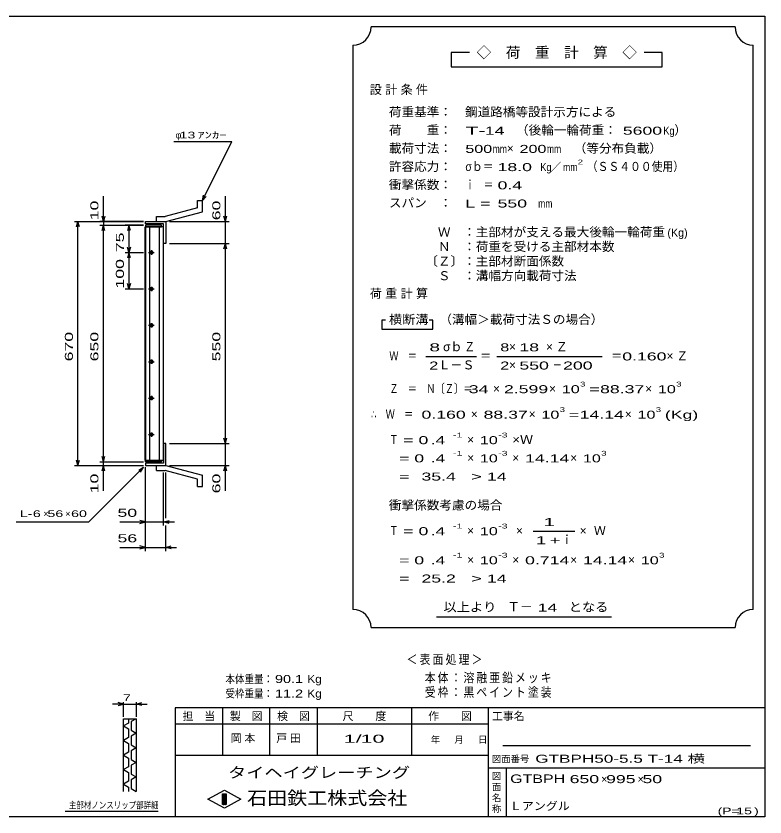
# Model space of a CAD drawing. Units: millimetres, scale not verified. Extents: x -1820 to 1731, y -1282 to 1054.
# Drawn here: x -326 to 1731, y -1146 to 1054 of the extents above; entities that cross this region are included whole.
import ezdxf
from ezdxf.enums import TextEntityAlignment as Align

# ---------------------------------------------------------------- set-up
doc = ezdxf.new("R2010")
doc.units = ezdxf.units.MM
doc.header["$LTSCALE"] = 10
for name, color, linetype, lineweight in [('0_2', 150, 'Continuous', 25), ('16', 3, 'Continuous', 25), ('19', 6, 'Continuous', 25), ('22', 2, 'Continuous', 25), ('32', 4, 'Continuous', 25)]:
    doc.layers.add(name, color=color, linetype=linetype, lineweight=lineweight)
doc.styles.add('ベクトル', font='')
doc.styles.get('ベクトル').set_extended_font_data('ベクトル')

msp = doc.modelspace()

# ---------------------------------------------------------------- linework, layer by layer
at = {"layer": '0_2'}
for p, q in [((-1729, 1053.5), (1731, 1053.5)), ((1731, 1053.5), (1731, -1146.5)), ((1731, -846.5), (111, -846.5)), ((111, -846.5), (111, -1146.5)), ((241, -846.5), (241, -976.5)), ((371, -976.5), (371, -846.5)), ((501, -846.5), (501, -976.5)), ((761, -976.5), (761, -846.5)), ((971, -846.5), (971, -1146.5)), ((971, -891.5), (111, -891.5)), ((1691, -951.5), (1011, -951.5)), ((111, -976.5), (971, -976.5)), ((971, -1011.5), (1731, -1011.5)), ((1021, -1146.5), (1021, -1011.5)), ((201, -1097.5), (246, -1072.5)), ((246, -1072.5), (291, -1097.5)), ((246, -1122.5), (201, -1097.5)), ((241, -1082.5), (251, -1082.5)), ((241, -1112.5), (241, -1082.5)), ((241, -1082.5), (243, -1082.5)), ((243, -1082.5), (243, -1112.5)), ((245, -1112.5), (245, -1082.5)), ((245, -1082.5), (247, -1082.5)), ((291, -1097.5), (246, -1122.5)), ((247, -1082.5), (247, -1112.5)), ((249, -1112.5), (249, -1082.5)), ((249, -1082.5), (251, -1082.5)), ((251, -1082.5), (251, -1112.5)), ((251, -1082.5), (251, -1112.5)), ((251, -1112.5), (241, -1112.5)), ((243, -1112.5), (245, -1112.5)), ((247, -1112.5), (249, -1112.5)), ((1731, -1146.5), (-1729, -1146.5))]:
    msp.add_line(p, q, dxfattribs=at)
at = {"layer": '16'}
for p, q in [((28.3, -166.5), (28.3, 474.5)), ((28.3, 474.5), (29, 474.5)), ((73, 479), (29, 479)), ((29, 479), (29, 474.5)), ((29, 474.5), (73, 474.5)), ((29, 474.5), (29, -166.5)), ((79, 474.5), (29, 474.5)), ((40.5, 474.5), (40.5, -166.5)), ((67.5, -166.5), (67.5, 474.5)), ((73, 474.5), (73, 479)), ((79, -166.5), (79, 474.5)), ((37.5, 404), (53.5, 404)), ((47.5, 407), (43.5, 407)), ((43.5, 401), (47.5, 401)), ((45.5, 410), (45.5, 398)), ((45.5, 310), (45.5, 298)), ((37.5, 304), (53.5, 304)), ((47.5, 307), (43.5, 307)), ((43.5, 301), (47.5, 301)), ((37.5, 204), (53.5, 204)), ((47.5, 207), (43.5, 207)), ((43.5, 201), (47.5, 201)), ((45.5, 210), (45.5, 198)), ((45.5, 110), (45.5, 98)), ((37.5, 104), (53.5, 104)), ((47.5, 107), (43.5, 107)), ((43.5, 101), (47.5, 101)), ((37.5, 4), (53.5, 4)), ((47.5, 7), (43.5, 7)), ((43.5, 1), (47.5, 1)), ((45.5, 10), (45.5, -2)), ((37.5, -96), (53.5, -96)), ((47.5, -93), (43.5, -93)), ((43.5, -99), (47.5, -99)), ((45.5, -90), (45.5, -102)), ((29, -166.5), (28.3, -166.5)), ((29, -166.5), (73, -166.5)), ((29, -171), (29, -166.5)), ((29, -166.5), (79, -166.5)), ((73, -171), (29, -171)), ((73, -166.5), (73, -171))]:
    msp.add_line(p, q, dxfattribs=at)
for centre, radius, start, end in [((43.5, 404), 3, 90, 270), ((45.5, 404), 4, 46.6, 133.4), ((45.5, 404), 4, 226.6, 313.4), ((47.5, 404), 3, 270, 90), ((45.5, 304), 4, 46.6, 133.4), ((43.5, 304), 3, 90, 270), ((45.5, 304), 4, 226.6, 313.4), ((47.5, 304), 3, 270, 90), ((43.5, 204), 3, 90, 270), ((45.5, 204), 4, 46.6, 133.4), ((45.5, 204), 4, 226.6, 313.4), ((47.5, 204), 3, 270, 90), ((43.5, 104), 3, 90, 270), ((45.5, 104), 4, 46.6, 133.4), ((45.5, 104), 4, 226.6, 313.4), ((47.5, 104), 3, 270, 90), ((43.5, 4), 3, 90, 270), ((45.5, 4), 4, 46.6, 133.4), ((45.5, 4), 4, 226.6, 313.4), ((47.5, 4), 3, 270, 90), ((43.5, -96), 3, 90, 270), ((45.5, -96), 4, 46.6, 133.4), ((45.5, -96), 4, 226.6, 313.4), ((47.5, -96), 3, 270, 90)]:
    msp.add_arc(centre, radius, start, end, dxfattribs=at)
at = {"layer": '19'}
for p, q in [((172, 547), (186, 547)), ((172, 527), (172, 547)), ((186, 516), (186, 547)), ((172, 527), (83, 503)), ((85, 489), (186, 516)), ((29, 483), (29, 489)), ((29, 489), (84, 489)), ((60, 503), (83, 503)), ((60, 489), (60, 503)), ((60, 489), (85, 489)), ((84, 489), (85, 488)), ((85, 488), (85, 429)), ((79, 483), (29, 483)), ((79, 429), (79, 483)), ((85, 429), (79, 429)), ((85, -121), (79, -121)), ((79, -121), (79, -175)), ((85, -180), (85, -121)), ((29, -175), (29, -181)), ((79, -175), (29, -175)), ((29, -181), (84, -181)), ((60, -181), (85, -181)), ((60, -195), (60, -181)), ((60, -195), (83, -195)), ((172, -219), (83, -195)), ((84, -181), (85, -180)), ((85, -181), (186, -208)), ((172, -239), (172, -219)), ((186, -239), (186, -208)), ((172, -239), (186, -239))]:
    msp.add_line(p, q, dxfattribs=at)
at = {"layer": '22', "color": 4}
for p, q in [((1649, 1023.5), (649, 1023.5)), ((599, 973.5), (599, -576.5)), ((1699, -576.5), (1699, 973.5)), ((919, 953.5), (869, 953.5)), ((869, 953.5), (869, 913.5)), ((1449, 953.5), (1399, 953.5)), ((1449, 913.5), (1449, 953.5)), ((869, 913.5), (1449, 913.5)), ((107, 709), (267, 709)), ((186, 547), (267, 709)), ((-86, 489), (-86, 559)), ((186, 547), (189, 561.6)), ((186, 547), (196, 558)), ((249, 489), (249, 559)), ((-166, 489), (24, 489)), ((-160, 474), (-156, 489)), ((-152, 474), (-156, 489)), ((-156, -181), (-156, 489)), ((24, 489), (-96, 489)), ((-86, 489), (-90, 504)), ((-82, 504), (-86, 489)), ((-86, 489), (-86, 479)), ((95, 489), (259, 489)), ((249, 489), (245, 504)), ((249, 489), (253, 504)), ((249, 429), (249, 489)), ((-96, 479), (24, 479)), ((-90, 464), (-86, 479)), ((-82, 464), (-86, 479)), ((-86, -171), (-86, 479)), ((24, 479), (-26, 479)), ((-16, 479), (-20, 464)), ((-12, 464), (-16, 479)), ((-16, 479), (-16, 404)), ((-16, 404), (-20, 419)), ((-12, 419), (-16, 404)), ((95, 429), (259, 429)), ((245, 414), (249, 429)), ((253, 414), (249, 429)), ((249, -121), (249, 429)), ((-26, 404), (24, 404)), ((-16, 404), (-20, 389)), ((-12, 389), (-16, 404)), ((-16, 404), (-16, 304)), ((-16, 304), (-20, 319)), ((-12, 319), (-16, 304)), ((-26, 304), (24, 304)), ((689, 218.5), (679, 218.5)), ((679, 218.5), (679, 193.5)), ((819, 218.5), (809, 218.5)), ((819, 193.5), (819, 218.5)), ((679, 193.5), (819, 193.5)), ((799, 118.5), (939, 118.5)), ((994, 118.5), (1284, 118.5)), ((249, -121), (245, -106)), ((249, -121), (253, -106)), ((95, -121), (259, -121)), ((249, -181), (249, -121)), ((-156, -181), (-160, -166)), ((-156, -181), (-152, -166)), ((-96, -171), (24, -171)), ((-86, -171), (-90, -156)), ((-86, -171), (-82, -156)), ((-86, -181), (-86, -171)), ((-166, -181), (24, -181)), ((-126, -336), (24, -186)), ((-96, -181), (24, -181)), ((-90, -196), (-86, -181)), ((-82, -196), (-86, -181)), ((-86, -251), (-86, -181)), ((11, -194), (24, -186)), ((16, -199), (24, -186)), ((29, -346), (29, -186)), ((29, -416), (29, -186)), ((95, -181), (259, -181)), ((245, -196), (249, -181)), ((253, -196), (249, -181)), ((249, -251), (249, -181)), ((79, -346), (79, -200)), ((85, -326), (85, -200)), ((-326, -336), (-126, -336)), ((-41, -336), (29, -336)), ((29, -336), (14, -332)), ((14, -340), (29, -336)), ((29, -336), (79, -336)), ((79, -336), (94, -332)), ((94, -340), (79, -336)), ((79, -336), (109, -336)), ((85, -416), (85, -346)), ((1094, -361.5), (1209, -361.5)), ((-41, -406), (29, -406)), ((29, -406), (14, -402)), ((14, -410), (29, -406)), ((29, -406), (85, -406)), ((85, -406), (100, -402)), ((100, -410), (85, -406)), ((85, -406), (115, -406)), ((829, -596.5), (1309, -596.5)), ((649, -626.5), (1649, -626.5))]:
    msp.add_line(p, q, dxfattribs=at)
for centre, start, end in [((599, 1023.5), 270, 0), ((1699, 1023.5), 180, 270), ((599, -626.5), 0, 90), ((1699, -626.5), 90, 180)]:
    msp.add_arc(centre, 50, start, end, dxfattribs=at)
at = {"layer": '32'}
for p, q in [((-31, -836.5), (-46, -832.5)), ((-31, -871.5), (-31, -831.5)), ((4, -831.5), (4, -871.5)), ((4, -836.5), (19, -832.5)), ((-31, -836.5), (-61, -836.5)), ((-46, -840.5), (-31, -836.5)), ((-31, -836.5), (4, -836.5)), ((19, -840.5), (4, -836.5)), ((4, -836.5), (34, -836.5)), ((-31, -876.5), (4, -876.5)), ((-31, -1076.5), (-31, -876.5)), ((-17, -876.5), (-17, -888.5)), ((4, -876.5), (-10, -884.5)), ((4, -876.5), (4, -1076.5)), ((-17, -888.5), (-31, -896.5)), ((-31, -896.5), (-17, -904.5)), ((-10, -884.5), (-10, -908.5)), ((-17, -904.5), (-17, -928.5)), ((-10, -908.5), (4, -916.5)), ((4, -916.5), (-10, -924.5)), ((-17, -928.5), (-31, -936.5)), ((-31, -936.5), (-17, -944.5)), ((-17, -944.5), (-17, -968.5)), ((-10, -924.5), (-10, -948.5)), ((-10, -948.5), (4, -956.5)), ((4, -956.5), (-10, -964.5)), ((-10, -964.5), (-10, -988.5)), ((-17, -968.5), (-31, -976.5)), ((-31, -976.5), (-17, -984.5)), ((-17, -984.5), (-17, -1008.5)), ((-10, -988.5), (4, -996.5)), ((-17, -1008.5), (-31, -1016.5)), ((4, -996.5), (-10, -1004.5)), ((-10, -1004.5), (-10, -1028.5)), ((-31, -1016.5), (-17, -1024.5)), ((-17, -1024.5), (-17, -1048.5)), ((-10, -1028.5), (4, -1036.5)), ((-17, -1048.5), (-31, -1056.5)), ((4, -1036.5), (-10, -1044.5)), ((-10, -1044.5), (-10, -1068.5)), ((-31, -1056.5), (-17, -1064.5)), ((-17, -1064.5), (-17, -1076.5)), ((-10, -1068.5), (4, -1076.5)), ((64, -1131.5), (-191, -1131.5))]:
    msp.add_line(p, q, dxfattribs=at)

# ---------------------------------------------------------------- texts
at = {"layer": '0_2', "style": 'ベクトル'}
for s, height, p in [('担\u3000当', 21.99, (131, -869.5)), ('製\u3000図', 21.99, (261, -869.5)), ('検\u3000図', 21.99, (391, -869.5)), ('尺\u3000\u3000度', 21.99, (571, -869.5)), ('作\u3000\u3000図', 21.99, (806, -869.5)), ('工事名', 21.99, (981, -869.5)), ('年', 18.3, (813, -934)), ('月', 18.3, (878, -934)), ('日', 18.3, (943, -934)), ('図面番号', 18.33, (981, -987)), ('図', 18.3, (981, -1034)), ('面', 18.3, (981, -1064)), ('名', 18.3, (981, -1094)), ('称', 18.3, (981, -1124))]:
    msp.add_text(s, height=height, dxfattribs=at).set_placement(p, align=Align.MIDDLE_LEFT)
at = {"layer": '0_2', "color": 222, "style": 'ベクトル'}
for s, height, width, p in [('タイヘイグレーチング', 29.33, 1.25, (256, -1024.5)), ('石田鉄工株式会社', 36.66, 1.1, (308.5, -1094.5))]:
    msp.add_text(s, height=height, dxfattribs=dict(at, width=width)).set_placement(p, align=Align.MIDDLE_LEFT)
at = {"layer": '22', "style": 'ベクトル'}
for s, height, p in [('◇\u3000荷\u3000重\u3000計\u3000算\u3000◇', 29.33, (939, 953.5)), ('）', 24.2, (1482, 740)), ('φ', 18.3, (112, 726.5)), ('×', 24.2, (1022, 690)), ('／', 22, (1141.5, 638.5)), ('(Kg)', 21.99, (1463, 458.5)), ('σｂ', 24.19, (847, 145)), ('×', 24.2, (1028, 145)), ('Ｌ－Ｓ', 24.19, (834, 95)), ('×', 24.2, (1028, 95)), ('×', 24.2, (984, 30)), ('×', 24.2, (1138, 30)), ('×', 24.2, (1402, 30)), ('×', 24.2, (923, -40)), ('×', 24.2, (1082, -40)), ('×', 24.2, (1346, -40)), ('×', 24.2, (913, -110)), ('×', 24.2, (913, -160)), ('×', 24.2, (1037, -160)), ('×', 24.2, (1196, -160)), ('×', 18.3, (-251, -313.5)), ('×', 18.3, (-191, -313.5)), ('Ｗ', 24.2, (1261, -360)), ('×', 24.2, (913, -360)), ('×', 24.2, (1047, -360)), ('ｉ', 24.2, (1170.5, -385)), ('×', 24.2, (1222, -360)), ('×', 24.2, (913, -440)), ('×', 24.2, (1037, -440)), ('×', 24.2, (1196, -440)), ('×', 24.2, (1355, -440)), ('Ｔ－', 25.66, (1023, -569)), ('×', 22, (1281, -1042.5)), ('×', 22, (1381, -1042.5))]:
    msp.add_text(s, height=height, dxfattribs=at).set_placement(p, align=Align.MIDDLE_LEFT)
for s, height, width, p in [('荷重基準：\u3000', 24.19, 1.05, (698, 790)), ('鋼道路橋等設計示方による', 24.19, 1.05, (907, 790)), ('荷\u3000\u3000重：\u3000', 24.19, 1.05, (698, 740)), ('T-', 21.99, 2, (908, 738.5)), (' 14 ', 21.99, 1.65, (948, 738.5)), ('（後輪一輪荷重：', 24.19, 1.05, (1047, 740)), (' 5600', 21.99, 1.65, (1327, 738.5)), ('Kg', 21.99, 0.85, (1452, 738.5)), (' 13 ', 18.33, 1.6, (112, 726.5)), ('ｱﾝｶｰ', 18.33, 1.6, (172, 726.5)), ('載荷寸法：\u3000', 24.19, 1.05, (698, 690)), ('\u3000（等分布負載）', 24.19, 1.05, (1171, 690)), ('500', 21.99, 1.5, (908, 688.5)), ('mm', 21.99, 0.8, (983, 688.5)), ('200', 21.99, 1.5, (1057, 688.5)), ('mm', 21.99, 0.8, (1132, 688.5)), ('許容応力：\u3000', 24.19, 1.05, (698, 640)), ('σｂ＝', 24.19, 0.9, (908, 640)), (' 18.0', 21.99, 1.65, (983, 638.5)), ('Kg', 21.99, 0.85, (1114, 638.5)), ('mm', 21.99, 0.8, (1176.5, 638.5)), ('2', 13.2, 1.5, (1216.5, 652.5)), ('（ＳＳ４００使用）', 24.19, 0.9, (1241.5, 640)), ('衝撃係数：\u3000', 24.19, 1.05, (698, 590)), ('ｉ\u3000＝', 24.19, 0.75, (908, 590)), (' 0.4', 21.99, 1.65, (983, 588.5)), ('スパン\u3000：\u3000', 24.19, 1.05, (698, 540)), ('L =', 21.99, 1.65, (908, 538.5)), (' 550 ', 21.99, 1.65, (983, 538.5)), ('mm', 21.99, 0.8, (1108, 538.5)), ('\u3000Ｗ\u3000：主部材が支える最大後輪一輪荷重', 24.19, 1.05, (798, 460)), ('\u3000Ｎ\u3000：荷重を受ける主部材本数', 24.19, 1.05, (798, 420)), ('〔Ｚ〕：主部材断面係数', 24.19, 1.05, (798, 380)), ('\u3000Ｓ\u3000：溝幅方向載荷寸法', 24.19, 1.05, (798, 340)), ('横断溝', 24.19, 1.1, (698, 220)), ('\u3000（溝幅＞載荷寸法Ｓの場合）', 24.19, 1.05, (802, 220)), ('8', 22, 1.8, (809, 143.5)), ('Ｚ', 24.2, 0.9, (905, 145)), ('8', 22, 1.5, (1004, 143.5)), (' 18 ', 21.99, 1.65, (1043, 143.5)), ('Ｗ\u3000＝', 24.19, 0.75, (699, 120)), ('＝', 24.2, 0.9, (949, 120)), ('＝', 24.2, 0.9, (1309, 120)), ('0.160', 21.99, 1.65, (1339, 118.5)), ('2', 22, 1.5, (809, 93.5)), ('2', 22, 1.5, (1004, 93.5)), (' 550 ', 21.99, 1.65, (1043, 93.5)), ('－', 24.2, 0.75, (1148, 95)), (' 200 ', 21.99, 1.65, (1163, 93.5)), ('Ｚ\u3000＝\u3000Ｎ〔Ｚ〕＝', 24.19, 0.75, (699, 30)), ('3', 13.2, 1.5, (1223, 42.5)), ('3', 13.2, 1.5, (1487, 42.5)), (' 34 ', 21.99, 1.65, (904, 28.5)), ('2.599', 21.99, 1.65, (1014, 28.5)), ('10', 21.99, 1.5, (1173, 28.5)), ('=', 22, 1.7, (1248, 28.5)), ('88.37', 21.99, 1.65, (1278, 28.5)), ('10', 21.99, 1.5, (1437, 28.5)), ('3', 13.2, 1.5, (1167, -27.5)), ('3', 13.2, 1.5, (1431, -27.5)), ('∴\u3000Ｗ\u3000＝', 24.19, 0.75, (649, -40)), (' 0.160', 21.99, 1.65, (774, -41.5)), ('88.37', 21.99, 1.65, (958, -41.5)), ('10', 21.99, 1.5, (1117, -41.5)), ('=', 22, 1.7, (1192, -41.5)), ('14.14', 21.99, 1.65, (1222, -41.5)), ('10', 21.99, 1.5, (1381, -41.5)), ('(Kg)', 21.99, 1.65, (1456, -41.5)), ('Ｔ', 24.2, 0.75, (699, -110)), (' = 0', 21.99, 1.65, (724, -111.5)), (' .4 ', 21.99, 1.65, (799, -111.5)), ('-1', 13.2, 1.65, (874, -97.5)), ('10', 21.99, 1.5, (948, -111.5)), ('-3', 13.2, 1.65, (998, -97.5)), ('×Ｗ', 24.19, 1.1, (1037, -110)), ('  = 0', 21.99, 1.65, (699, -161.5)), (' .4 ', 21.99, 1.65, (799, -161.5)), ('-1', 13.2, 1.65, (874, -147.5)), ('10', 21.99, 1.5, (948, -161.5)), ('-3', 13.2, 1.65, (998, -147.5)), ('14.14', 21.99, 1.65, (1072, -161.5)), ('10', 21.99, 1.5, (1231, -161.5)), ('3', 13.2, 1.5, (1281, -147.5)), ('  =', 21.99, 1.65, (699, -211.5)), (' 35.4', 21.99, 1.65, (774, -211.5)), ('>', 22, 1.7, (924, -211.5)), (' 14 ', 21.99, 1.65, (954, -211.5)), ('衝撃係数考慮の場合', 24.19, 1.05, (698, -290)), ('L-', 18.33, 1.6, (-316, -313.5)), (' 6 ', 18.33, 1.6, (-291, -313.5)), (' 56 ', 18.33, 1.6, (-251, -313.5)), (' 60 ', 18.33, 1.6, (-186, -313.5)), (' 50 ', 21.99, 1.65, (-61, -311)), ('Ｔ', 24.2, 0.75, (699, -360)), (' = 0', 21.99, 1.65, (724, -361.5)), (' .4 ', 21.99, 1.65, (799, -361.5)), ('-1', 13.2, 1.65, (874, -347.5)), ('10', 21.99, 1.5, (948, -361.5)), ('-3', 13.2, 1.65, (998, -347.5)), (' 56 ', 21.99, 1.65, (-61, -381)), ('  = 0', 21.99, 1.65, (699, -441.5)), (' .4 ', 21.99, 1.65, (799, -441.5)), ('-1', 13.2, 1.65, (874, -427.5)), ('10', 21.99, 1.5, (948, -441.5)), ('-3', 13.2, 1.65, (998, -427.5)), ('0.714', 21.99, 1.65, (1072, -441.5)), ('14.14', 21.99, 1.65, (1231, -441.5)), ('10', 21.99, 1.5, (1390, -441.5)), ('3', 13.2, 1.5, (1440, -427.5)), (' 25.2', 21.99, 1.65, (774, -491.5)), ('>', 22, 1.7, (924, -491.5)), (' 14 ', 21.99, 1.65, (954, -491.5)), ('  =', 21.99, 1.65, (699, -491.5)), ('以上より\u3000', 24.19, 1.1, (848, -570)), (' 14 ', 21.99, 1.65, (1093, -571.5)), ('となる', 24.19, 1.1, (1192, -570)), ('本体重量：', 21.99, 0.85, (249, -767.5)), (' 90.1', 21.99, 1.35, (374, -767.5)), ('Kg', 21.99, 1.1, (474, -767.5)), ('受枠重量：', 21.99, 0.85, (249, -807.5)), (' 11.2', 21.99, 1.35, (374, -807.5)), ('Kg', 21.99, 1.1, (474, -807.5)), ('1/', 21.99, 2, (574, -931.5)), (' 10 ', 21.99, 2, (604, -931.5)), ('GTBPH50-5.5 T-14 横       ', 21.99, 1.6, (1100, -986.5)), ('GTBPH', 23.46, 1.4, (1031, -1041.5)), (' 650 ', 21.99, 1.65, (1181, -1042.5)), (' 995 ', 21.99, 1.65, (1281, -1042.5)), (' 50 ', 21.99, 1.65, (1381, -1042.5)), ('Ｌアングル', 21.99, 1.1, (1030, -1116.5)), ('(P=', 18.33, 1.55, (1601, -1130)), (' 15 ', 18.33, 1.6, (1641, -1130)), (')', 18.3, 1.6, (1701, -1130))]:
    msp.add_text(s, height=height, dxfattribs=dict(at, width=width)).set_placement(p, align=Align.MIDDLE_LEFT)
at = {"layer": '22', "style": 'ベクトル', "width": 1.65}
for s, p in [(' 10 ', (-111, 479)), (' 60 ', (224, 479)), (' 75 ', (-41, 391.5)), (' 100 ', (-41, 291.5)), (' 670 ', (-181, 91.5)), (' 650 ', (-111, 91.5)), (' 550 ', (224, 91.5)), (' 10 ', (-111, -271)), (' 60 ', (224, -271))]:
    msp.add_text(s, height=21.99, rotation=90, dxfattribs=at).set_placement(p, align=Align.MIDDLE_LEFT)
at = {"layer": '22', "attachment_point": 4, "style": 'ベクトル'}
for s, insert, char_height in [('\\T1.28;設計条件', (645.5, 850), 24.19), ('\\T1.28;荷重計算', (645.5, 290), 24.19), ('\\T1.42;×Ｚ', (1129.5, 145), 24.19), ('\\T1.42;×Ｚ', (1460.5, 120), 24.19), ('\\T1.25;\\W2;\\~1\\~', (1101.5, -336.5), 21.99), ('\\T1.33;\\W1.75;1+', (1101.5, -386.5), 21.99), ('\\T1.2;\\W0.85;＜表面処理＞', (746.5, -715), 25.66), ('\\T1.19;\\W0.85;本体：溶融亜鉛メッキ', (796.5, -765), 25.66), ('\\T1.19;\\W0.85;受枠：黒ペイント塗装', (796.5, -805), 25.66), ('\\T1.25;岡本\u3000', (263.5, -931.5), 21.99), ('\\T1.25;戸田\u3000', (388.5, -931.5), 21.99)]:
    msp.add_mtext(s, dxfattribs=dict(at, insert=insert, char_height=char_height))
at = {"layer": '32', "color": 2, "style": 'ベクトル'}
for s, width, p in [(' 7 ', 1.6, (-43.5, -819)), ('主部材ノンスリップ部詳細', 0.8, (-181, -1114))]:
    msp.add_text(s, height=18.33, dxfattribs=dict(at, width=width)).set_placement(p, align=Align.MIDDLE_LEFT)

doc.saveas('drawing.dxf')
